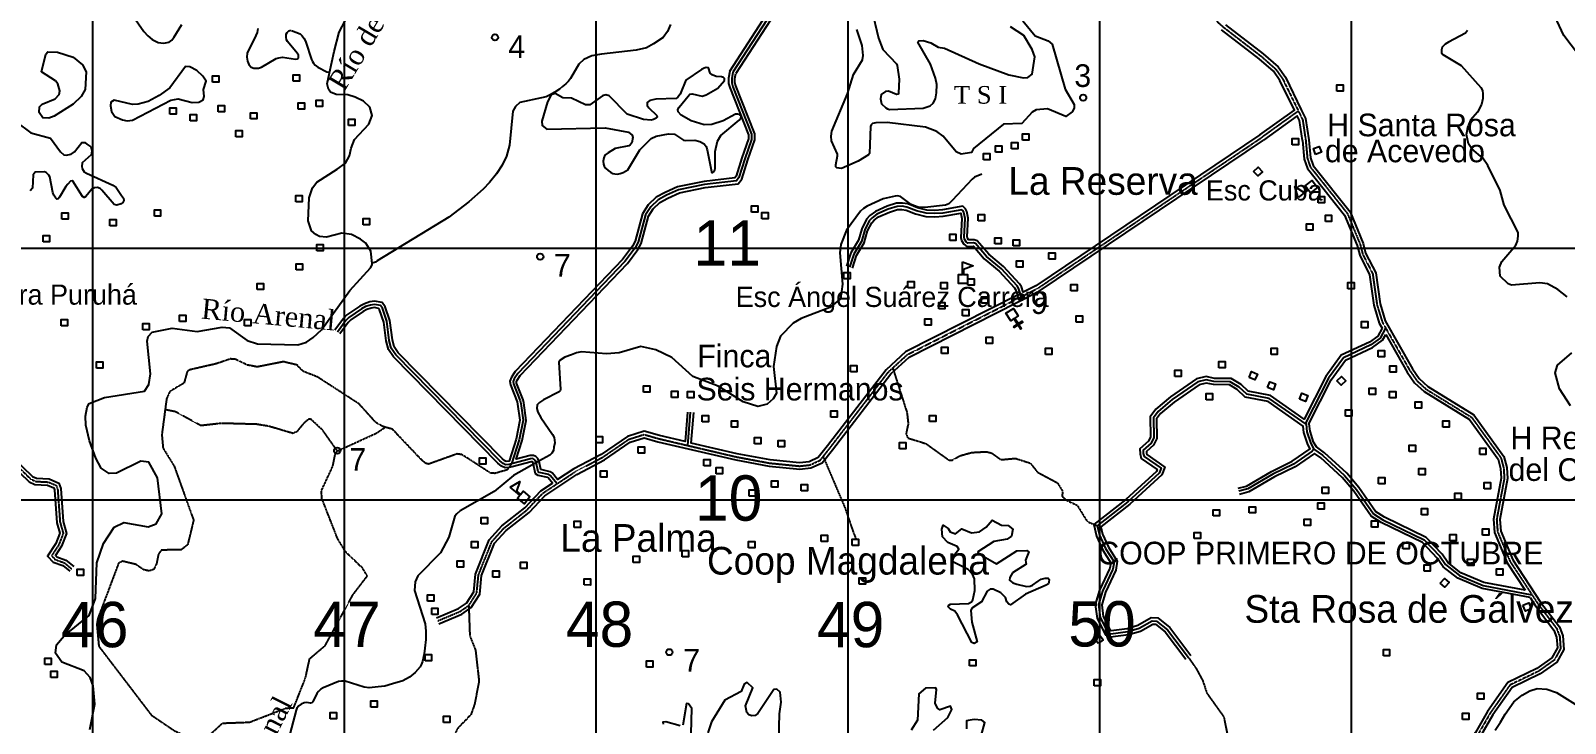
# Model space of a CAD drawing. Extents: x 638173 to 667318, y 9795622 to 9816401.
# Drawn here: x 645754 to 651849, y 9809113 to 9811864 of the extents above; entities that cross this region are included whole.
import ezdxf

# ---------------------------------------------------------------- set-up
doc = ezdxf.new("R2010")
doc.units = 0
doc.header["$MEASUREMENT"] = 0
doc.linetypes.add('HIDDEN', pattern=[0.375, 0.25, -0.125])
for name, color, linetype in [('CAMINO4', 7, 'CONTINUOUS'), ('CAMINO5', 7, 'CONTINUOUS'), ('CAMINO6Y7', 7, 'CONTINUOUS'), ('CUADRICULAUTM', 7, 'CONTINUOUS'), ('EDIFICACION', 7, 'CONTINUOUS'), ('NOMBREAREASSITIO', 7, 'CONTINUOUS'), ('NOMBRESPOBLADOS', 7, 'CONTINUOUS'), ('NOMBRESPROPIOS', 7, 'CONTINUOUS'), ('PANTANOINUNDACIO', 7, 'CONTINUOUS'), ('PARALELACAMINO', 7, 'CONTINUOUS'), ('PUNTOALTURA', 7, 'CONTINUOUS'), ('RIOINTERMITENTE', 7, 'CONTINUOUS'), ('RIOPERENNE', 7, 'CONTINUOUS'), ('TEXTOAZUL', 7, 'CONTINUOUS'), ('VALORCUADRICULAR', 7, 'CONTINUOUS')]:
    doc.layers.add(name, color=color, linetype=linetype)
doc.styles.add('cotas', font='SWITZN.TTF')
doc.styles.add('escuelas', font='SWZCONLN.TTF')
doc.styles.add('poblados', font='SWZCONDN.TTF')
doc.styles.add('rios', font='TIMESI_0.TTF')
doc.styles.add('sitios', font='SWZCONLN.TTF')

# ---------------------------------------------------------------- blocks, each defined once
blk = doc.blocks.new('COTA')
at = {"layer": 'PUNTOALTURA', "color": 1, "linetype": 'Continuous'}
blk.add_circle((0, 0), 12.5, dxfattribs=at)
blk = doc.blocks.new('CASA')
at = {"layer": 'EDIFICACION', "color": 4, "linetype": 'Continuous'}
blk.add_lwpolyline([(-12.57, -13.81), (-12.57, 11.18), (12.43, 11.18), (12.43, -13.82), (-12.57, -13.81)], close=True, dxfattribs=at)
blk = doc.blocks.new('ESCUEL')
at = {"layer": 'EDIFICACION', "color": 6, "linetype": 'Continuous'}
blk.add_lwpolyline([(-0.55, 67.48), (41.45, 51.74), (3.45, 37.48), (3.45, 17.27), (18.98, 17.27), (18.98, -17.74), (-16.02, -17.73), (-16.02, 17.27), (-0.55, 17.27), (-0.55, 67.48)], close=True, dxfattribs=at)
blk = doc.blocks.new('IGLESI')
at = {"layer": 'EDIFICACION', "color": 30, "linetype": 'Continuous'}
blk.add_lwpolyline([(-1.58, 67.11), (2.41, 67.11), (2.42, 47.26), (20.38, 47.26), (20.38, 43.26), (2.42, 43.26), (2.42, 17.1), (17.95, 17.11), (17.95, -17.9), (-17.05, -17.89), (-17.05, 17.11), (-1.58, 17.11), (-1.58, 43.26), (-19.62, 43.26), (-19.61, 47.25), (-1.58, 47.25), (-1.58, 67.11)], close=True, dxfattribs=at)

msp = doc.modelspace()

# ---------------------------------------------------------------- linework, layer by layer
at = {"layer": 'CAMINO4', "color": 2, "linetype": 'HIDDEN'}
msp.add_line((650788.54, 9811544.27), (650642.32, 9811439.18), dxfattribs=at)
for points in [[(650430.52, 9812174.78), (650444.73, 9811976.68), (650450.94, 9811938.2), (650466.32, 9811899.17), (650491.6, 9811877.18), (650641.33, 9811761.74), (650698.49, 9811711.09), (650726.24, 9811672), (650788.54, 9811544.27)], [(650788.54, 9811544.27), (650805.26, 9811510.65), (650817.54, 9811428.22)], [(647370.48, 9809519.69), (647459.41, 9809557.13), (647494.42, 9809581.41), (647525.23, 9809630.29), (647532.4, 9809702.27), (647585.66, 9809834.47), (647633.47, 9809888.06), (647724.37, 9809959.59), (647787.36, 9810026.47), (647916.86, 9810112.27), (648025.6, 9810169.67), (648129.51, 9810241.06), (648189.8, 9810259.95), (648247.43, 9810243.35), (648363.84, 9810216.05), (648556.64, 9810170.83), (648688.7, 9810146.29), (648807.87, 9810134.34), (648848.73, 9810138.97), (648889.74, 9810157.83), (648901.11, 9810172.21), (648928.42, 9810206.76), (649160.84, 9810508.7), (649177.47, 9810523.9), (649235.83, 9810577.25), (649688.3, 9810807.23), (649752.77, 9810840), (650642.32, 9811439.18)], [(650817.54, 9811428.22), (650824.21, 9811356.36), (650835.56, 9811322.78), (650983.16, 9811137.68), (651034.02, 9811014.48), (651043.95, 9810975.96), (651083.54, 9810897.88), (651100.53, 9810776.24), (651121.56, 9810706.38), (651134.98, 9810682.77), (651230.69, 9810514.47), (651259.32, 9810473.36), (651295.21, 9810440.18), (651476.22, 9810328.52), (651593, 9810166.9), (651603.97, 9810126.15), (651606.16, 9810085.33), (651575.93, 9809922.84), (651579.71, 9809873.19), (651629.26, 9809755.5), (651740.5, 9809586.4), (651814.19, 9809489.39), (651826.38, 9809457.4), (651829.73, 9809409.24), (651805.31, 9809364.19), (651742.48, 9809319.47), (651628.65, 9809264.51), (651550.13, 9809152.77), (651502, 9809068.71)], [(644559.61, 9811201.86), (644623.5, 9811005.52), (644644.99, 9810960.77), (644681.12, 9810911.62), (644748.34, 9810846.04), (644777.66, 9810798.83), (644898.56, 9810526.7), (645313.29, 9810506.8), (645754.26, 9810082.58), (645773.5, 9810073.51), (645823.75, 9810070.88), (645855.05, 9810057.69), (645860.69, 9810042.06), (645870.1, 9809911.8), (645882.78, 9809867.4), (645865.2, 9809821.52), (645836.8, 9809778.09), (645850.52, 9809763.5), (645887.51, 9809750.17), (645916.55, 9809726)]]:
    msp.add_lwpolyline(points, dxfattribs=at)
at = {"layer": 'CAMINO5', "color": 7, "linetype": 'Continuous'}
msp.add_line((648363.84, 9810216.05), (648374.63, 9810347.86), dxfattribs=at)
for points in [[(649796.36, 9812403.31), (649785.04, 9812399.15), (649551.96, 9812430.92), (649533.49, 9812430.25), (649393.25, 9812259.43), (649381.67, 9812250.73), (649358.37, 9812247.71), (649126.13, 9812231.28), (649113.67, 9812225.79), (649004.45, 9812140.61), (648901.89, 9812085.62), (648771.42, 9812030.24), (648759.59, 9812022.11), (648715.88, 9811965.29), (648542.27, 9811698.72)], [(648542.27, 9811698.72), (648537.87, 9811674.42), (648538.17, 9811656.06), (648542.03, 9811641.3), (648616.69, 9811452.18), (648616.96, 9811431.65), (648590.61, 9811354.43), (648566.41, 9811279.93), (648556.81, 9811266.74), (648430.39, 9811252.95), (648326.5, 9811231.03), (648279.34, 9811209.76), (648245.66, 9811192.19), (648216.21, 9811164.29), (648195.63, 9811131.7), (648166.66, 9811023.43), (648154.04, 9811000.72), (648113.96, 9810946.67), (647687.83, 9810502.38), (647673.96, 9810481.46), (647669.86, 9810470.59), (647671.02, 9810460.41), (647697.28, 9810393.18), (647699.73, 9810382.9), (647709.1, 9810316.38), (647693.44, 9810238.62), (647663.37, 9810143.54)], [(649688.3, 9810807.23), (649677.09, 9810841.12), (649671.4, 9810850.24), (649609.16, 9810918.17), (649549.79, 9810966.47), (649505.77, 9811018.07), (649498.76, 9811020.84), (649475.73, 9811019.71), (649468.72, 9811024.58), (649462.71, 9811035.09), (649460.84, 9811043.18), (649464.54, 9811117.98), (649460.4, 9811141.24), (649456.7, 9811148.76), (649451.81, 9811152.79), (649376.79, 9811139.32), (649344.54, 9811137.24), (649310.49, 9811138.74), (649271.94, 9811148.26), (649233.55, 9811163.35), (649214.85, 9811166.28), (649194.81, 9811165.55), (649159.95, 9811154.83), (649114.71, 9811135.24), (649095.18, 9811120.72), (649084.05, 9811108.22), (649066.03, 9811072.68), (649053.06, 9811026.32), (649022.52, 9810975.64), (649005.19, 9810924.53)], [(647663.37, 9810143.54), (647652.37, 9810140.88), (647640.12, 9810139.96), (647629.78, 9810144.78), (647617.51, 9810155.05), (647203.8, 9810576.66), (647186.04, 9810602.88), (647177.81, 9810633.72), (647168.32, 9810709.31), (647150.81, 9810761.46), (647142.64, 9810772.14), (647119.34, 9810776.56), (647103.48, 9810773.94), (647084.1, 9810767.75), (647067.4, 9810759), (647016.77, 9810724.96), (647005.09, 9810712.88), (646971.59, 9810666.65)], [(651134.98, 9810682.77), (651113.36, 9810642.37), (651076.76, 9810616.06), (650967.09, 9810564.63), (650907.89, 9810483.79), (650818.39, 9810306.95), (650819.14, 9810300.54)], [(650819.14, 9810300.54), (650673.03, 9810402.43), (650583.44, 9810420.27), (650553.47, 9810448.21), (650518.05, 9810469.16), (650453.34, 9810470.29), (650422.51, 9810477.17), (650389.1, 9810468.83), (650287.88, 9810398.82), (650231.06, 9810351.55), (650213.07, 9810325.88), (650213.96, 9810247.32), (650203.4, 9810225.51), (650171.99, 9810197.57), (650172.44, 9810184.18), (650175.52, 9810172.18), (650243.17, 9810125.48), (650235.69, 9810106.19), (650111.24, 9809992.2), (649990.04, 9809897.65), (649998.43, 9809860.03), (650022.86, 9809806.37), (650056.38, 9809753.41), (650052.09, 9809725.23), (650010.11, 9809637.59), (649994.7, 9809584.02), (650001.39, 9809533.15), (650031.69, 9809473.45), (650043.63, 9809468.59), (650110.85, 9809477.44), (650156.13, 9809490.5), (650207.19, 9809519.77), (650225.25, 9809518.96), (650268.36, 9809484.19), (650351.58, 9809374.61)], [(650819.14, 9810300.54), (650822.66, 9810270.46), (650837.72, 9810224.62), (650850.34, 9810201.89)], [(650850.34, 9810201.89), (650843.03, 9810193.09), (650769.71, 9810142.62), (650687.16, 9810102.47), (650587.22, 9810043.43), (650552.06, 9810034.08)], [(650850.34, 9810201.89), (650884.97, 9810177.5), (650971.48, 9810097.18), (651019.11, 9810041.86), (651086.6, 9809945.24), (651123.94, 9809921.09), (651288.45, 9809841.06), (651349.93, 9809777.07), (651373.1, 9809742.83), (651427.86, 9809699.39), (651521.9, 9809660.27), (651716.02, 9809623.61)], [(647844.07, 9810064.04), (647817.44, 9810096.91), (647812.06, 9810100.34), (647773.7, 9810108.96), (647769.44, 9810111.79), (647761.37, 9810149.25), (647757.86, 9810156.96), (647752.42, 9810162.16), (647748.23, 9810164.07), (647738.91, 9810163.55), (647663.37, 9810143.54)]]:
    msp.add_lwpolyline(points, dxfattribs=at)
at = {"layer": 'CAMINO6Y7', "color": 2, "linetype": 'HIDDEN'}
for points in [[(647162.25, 9810288.68), (647152.34, 9810291.47), (647124.99, 9810306.94), (647057.84, 9810381.32), (646892.27, 9810488.59), (646835.78, 9810510.41), (646811.9, 9810535.57), (646757.35, 9810548.82), (646653.35, 9810528.12), (646613.78, 9810535.86), (646565.22, 9810559.19), (646546.44, 9810559.76), (646491.59, 9810540.9), (646384.9, 9810516.56), (646375.49, 9810510.22), (646362.57, 9810463.93), (646306.24, 9810430.56), (646293.39, 9810401.91), (646287.66, 9810358.56)], [(649177.47, 9810523.9), (649233.79, 9810347.51), (649239.01, 9810302.55), (649230.24, 9810262.9), (649237.13, 9810246.08), (649309.23, 9810223.61), (649400.21, 9810158.43), (649413.66, 9810158.03), (649444.6, 9810175.5), (649490.69, 9810188.32), (649548.74, 9810191.58), (649570.61, 9810186.08), (649606.72, 9810159.88), (649665.27, 9810165.19), (649724.63, 9810145.56), (649752.04, 9810110.33), (649831.54, 9810067.86), (649852.56, 9810033.8), (649849.74, 9810014.23), (649869.43, 9809997.63), (649910.24, 9809978.71), (649944.35, 9809922.44), (649955.62, 9809911.61), (649990.04, 9809897.65)], [(646287.66, 9810358.56), (646274.51, 9810258.97), (646279.41, 9810205.45), (646323.31, 9810134.87), (646400.65, 9809919.62), (646377.28, 9809822.56), (646352.5, 9809802.25), (646273.14, 9809800.56), (646260.92, 9809784.72), (646253.81, 9809747.21), (646241.96, 9809723.28), (646224.22, 9809717.96), (646202.43, 9809722.42), (646171.36, 9809743.8), (646119.36, 9809756.3), (646103.4, 9809750.06), (646020.78, 9809530.63), (646016.41, 9809505.56), (646024.32, 9809418.5)], [(646971.69, 9810194.38), (646913.03, 9810277.22), (646867.37, 9810319.9), (646858.66, 9810320.51), (646840.85, 9810307.25), (646809.69, 9810269.87), (646794.41, 9810264.32), (646698.64, 9810292.69), (646650.41, 9810300.31), (646511.91, 9810304.12), (646429.57, 9810294.89), (646328.64, 9810350.13), (646287.66, 9810358.56)], [(646971.69, 9810194.38), (647125.83, 9810264.86), (647162.25, 9810288.68)], [(647662.89, 9810143.42), (647646.9, 9810119.43), (647598.01, 9810105.39), (647580.03, 9810106.4), (647485.47, 9810167.75), (647465.26, 9810180.01), (647446.9, 9810182.53), (647334.46, 9810142.27), (647322.96, 9810144.87), (647308.21, 9810157.02), (647283.57, 9810182.61), (647190.57, 9810280.7), (647162.25, 9810288.68)], [(646024.32, 9809418.5), (646232.87, 9809145.44), (646325.42, 9809082.65), (646413.05, 9809043.66), (646429.98, 9809041.11), (646444.48, 9809047.93), (646515.76, 9809113.37), (646623.3, 9809117.29), (646767.01, 9809173.09), (646798.44, 9809174.38), (646845.34, 9809293.66), (646861.78, 9809369.34), (646923.53, 9809421.72), (647033.97, 9809623.91), (647090.47, 9809697.63), (647072.08, 9809728.62), (647004.82, 9809793.28), (646972.64, 9809846.17), (646910.67, 9810004.5), (646907.97, 9810035.39), (646953.73, 9810134.02), (646963.16, 9810181.72), (646971.69, 9810194.38)], [(648901.11, 9810172.21), (648989.01, 9809965.53), (649019.01, 9809875.97), (649032.27, 9809843.57)], [(647493.44, 9809579.86), (647497.74, 9809459.79), (647520.37, 9809402.81), (647534.19, 9809280.48), (647516.72, 9809188.73), (647502.34, 9809147.57), (647447.57, 9809090.41), (647424.02, 9809031.27), (647359.21, 9808967.23), (647294.29, 9808834.36), (647122.78, 9808630.67), (647091.09, 9808580.62), (647050.97, 9808537.98), (647010.05, 9808469.1), (646918.09, 9808368.59), (646714.07, 9808332.12), (646602.96, 9808294.29), (646543.71, 9808259.33), (646407.22, 9808097.3), (646276.9, 9807914.73), (646243.36, 9807878.07)], [(650351.58, 9809374.61), (650381.97, 9809331.4), (650408.88, 9809281.6), (650424.8, 9809232.78), (650492.5, 9809138.08), (650506.72, 9809066.36)]]:
    msp.add_lwpolyline(points, dxfattribs=at)
at = {"layer": 'CUADRICULAUTM', "color": 2, "linetype": 'Continuous'}
for points in [[(646000, 9796937.82), (646000, 9797000), (646000, 9798000), (646000, 9799000), (646000, 9800000), (646000, 9801000), (646000, 9802000), (646000, 9803000), (646000, 9804000), (646000, 9805000), (646000, 9806000), (646000, 9807000), (646000, 9808000), (646000, 9809000), (646000, 9810000), (646000, 9811000), (646000, 9812000), (646000, 9813000), (646000, 9814000), (646000, 9815364.93)], [(647000, 9796937.05), (647000, 9797000), (647000, 9798000), (647000, 9799000), (647000, 9800000), (647000, 9801000), (647000, 9802000), (647000, 9803000), (647000, 9804000), (647000, 9805000), (647000, 9806000), (647000, 9807000), (647000, 9808000), (647000, 9809000), (647000, 9810000), (647000, 9811000), (647000, 9812000), (647000, 9813000), (647000, 9814000), (647000, 9815364.22)], [(648000, 9796936.27), (648000, 9797000), (648000, 9798000), (648000, 9799000), (648000, 9800000), (648000, 9801000), (648000, 9802000), (648000, 9803000), (648000, 9804000), (648000, 9805000), (648000, 9806000), (648000, 9807000), (648000, 9808000), (648000, 9809000), (648000, 9810000), (648000, 9811000), (648000, 9812000), (648000, 9813000), (648000, 9814000), (648000, 9815363.51)], [(649000, 9796935.5), (649000, 9797000), (649000, 9798000), (649000, 9799000), (649000, 9800000), (649000, 9801000), (649000, 9802000), (649000, 9803000), (649000, 9804000), (649000, 9805000), (649000, 9806000), (649000, 9807000), (649000, 9808000), (649000, 9809000), (649000, 9810000), (649000, 9811000), (649000, 9812000), (649000, 9813000), (649000, 9814000), (649000, 9815362.8)], [(650000, 9796934.72), (650000, 9797000), (650000, 9798000), (650000, 9799000), (650000, 9800000), (650000, 9801000), (650000, 9802000), (650000, 9803000), (650000, 9804000), (650000, 9805000), (650000, 9806000), (650000, 9807000), (650000, 9808000), (650000, 9809000), (650000, 9810000), (650000, 9811000), (650000, 9812000), (650000, 9813000), (650000, 9814000), (650000, 9815362.09)], [(651000, 9796933.95), (651000, 9797000), (651000, 9798000), (651000, 9799000), (651000, 9800000), (651000, 9801000), (651000, 9802000), (651000, 9803000), (651000, 9804000), (651000, 9805000), (651000, 9806000), (651000, 9807000), (651000, 9808000), (651000, 9809000), (651000, 9810000), (651000, 9811000), (651000, 9812000), (651000, 9813000), (651000, 9814000), (651000, 9815361.39)], [(638800.4, 9811000), (639000, 9811000), (640000, 9811000), (641000, 9811000), (642000, 9811000), (643000, 9811000), (644000, 9811000), (645000, 9811000), (646000, 9811000), (647000, 9811000), (648000, 9811000), (649000, 9811000), (650000, 9811000), (651000, 9811000), (652000, 9811000), (653000, 9811000), (654000, 9811000), (655000, 9811000), (656000, 9811000)], [(638799.73, 9810000), (639000, 9810000), (640000, 9810000), (641000, 9810000), (642000, 9810000), (643000, 9810000), (644000, 9810000), (645000, 9810000), (646000, 9810000), (647000, 9810000), (648000, 9810000), (649000, 9810000), (650000, 9810000), (651000, 9810000), (652000, 9810000), (653000, 9810000), (654000, 9810000), (655000, 9810000), (656000, 9810000)]]:
    msp.add_lwpolyline(points, dxfattribs=at)
at = {"layer": 'PANTANOINUNDACIO', "color": 2, "linetype": 'Continuous'}
for points in [[(649092.87, 9811950.13), (649120.25, 9811833.68), (649138.63, 9811788.93), (649192.92, 9811732.05), (649195.64, 9811725.06), (649202.81, 9811671.55), (649200.43, 9811615.52), (649198.37, 9811611.56), (649192.96, 9811610.31), (649160.69, 9811623.96), (649149.27, 9811622.21), (649131.99, 9811610.65), (649128.41, 9811593.47), (649132.44, 9811572.91), (649149.72, 9811557.91), (649157, 9811553.81), (649164.57, 9811551.12), (649297.78, 9811556.07), (649325.46, 9811565.09), (649337.51, 9811575.18), (649346.72, 9811593), (649350.7, 9811617.02), (649352.06, 9811649.75), (649347.85, 9811675.49), (649327.52, 9811730.74), (649276.57, 9811818.34), (649281.13, 9811823.37), (649298.41, 9811824.74), (649329.21, 9811814.84), (649357.8, 9811797.72), (649382.86, 9811794.31), (649520.81, 9811731.9), (649637.96, 9811688.77), (649696.46, 9811676.77), (649713.98, 9811678.33), (649731.18, 9811690.94), (649741.8, 9811759.23), (649731.56, 9811789.5), (649698.22, 9811844.04), (649645.32, 9811878.94)], [(649694.53, 9811902.85), (649742.53, 9811842.92), (649795.06, 9811823.5), (649810.24, 9811809.6)], [(651934.02, 9811724.59), (651843.43, 9811844.42), (651807.43, 9811921.05)], [(649897.75, 9811555.58), (649890.09, 9811541.2), (649864.64, 9811522.66), (649791.52, 9811552.88), (649747.69, 9811549.6), (649730.58, 9811539.51), (649690.66, 9811495.26), (649616.73, 9811492.44), (649498.16, 9811395.82), (649489.84, 9811379.5), (649449.62, 9811373.6), (649429.65, 9811382.76), (649377.27, 9811444.67), (649352.56, 9811463.17), (649307.04, 9811480.84), (649155.43, 9811498.47), (649109.91, 9811497.76), (649096.98, 9811494.7), (649091.98, 9811489.7), (649089.14, 9811483.6), (649084.56, 9811376.27), (649080.55, 9811370.28), (649040.79, 9811345.57), (648974.5, 9811316.75), (648964.81, 9811317.34), (648955.99, 9811319.16), (648950.83, 9811323.18), (648951.06, 9811330.84), (648958.3, 9811367), (648957.8, 9811373.65), (648934.08, 9811425.78), (648932.37, 9811444.24), (648935.5, 9811464.2), (648998.12, 9811612.81), (649021.19, 9811689.52), (649057.5, 9811748.51), (649060.6, 9811764.79), (649055.77, 9811804.44), (649035.12, 9811869.02)], [(645796, 9811699.65), (645814.26, 9811770.27), (645822.43, 9811779.63), (645860.72, 9811778.33), (645922.26, 9811758.16), (645959.53, 9811728.41), (645974.42, 9811700.23), (645969.47, 9811630.02), (645954.17, 9811601.99), (645922.31, 9811571.71), (645846.3, 9811524.67), (645826.24, 9811515.88), (645801.31, 9811518.14), (645786.98, 9811538.42), (645788.84, 9811561.18), (645798.87, 9811571.78), (645851.15, 9811592.54), (645867.42, 9811610.03), (645869.74, 9811624.51), (645862.15, 9811652.99), (645852.25, 9811663.9), (645796, 9811699.65)], [(649810.24, 9811809.6), (649862.07, 9811631.86), (649898.41, 9811569.87), (649897.75, 9811555.58)], [(646070.6, 9811564.95), (646075.03, 9811543.04), (646087.27, 9811523.08), (646118.92, 9811509.34), (646137.35, 9811505.05), (646158.28, 9811508.88), (646310.75, 9811587.3), (646339.9, 9811592.72), (646394.89, 9811578.3), (646420.91, 9811579.57), (646438.21, 9811589.68), (646443.04, 9811602.53), (646440.19, 9811629.47), (646450.71, 9811663.08), (646438.05, 9811683.31), (646413.12, 9811705.23), (646385.7, 9811719.69), (646369.07, 9811721.85), (646306.21, 9811636.36), (646264.2, 9811606.23), (646219.93, 9811582.49), (646180.98, 9811572.26), (646157.8, 9811570.27), (646084.74, 9811588.02), (646071.92, 9811579.57), (646070.6, 9811564.95)], [(648509.18, 9811665.25), (648509.23, 9811673.25), (648505.63, 9811678.34), (648497.44, 9811680.52), (648475.83, 9811681.32), (648460.86, 9811688.15), (648451.95, 9811694.45), (648446.32, 9811715.49), (648436.94, 9811717.59), (648428.35, 9811714.52), (648417.65, 9811709.8), (648356.11, 9811666.96), (648333.62, 9811611.05), (648324.09, 9811599.22), (648316.94, 9811594.65), (648236.8, 9811591.03), (648212.48, 9811586.35), (648202.57, 9811578.6), (648202.66, 9811566.72), (648208.1, 9811557), (648240.05, 9811526.37), (648241.91, 9811520.72), (648237.33, 9811516.12), (648227.81, 9811510.3), (648217.77, 9811508.76), (648188.01, 9811510.4), (648123.02, 9811532.28), (648051.05, 9811604.47), (648038.49, 9811608.27), (648025.16, 9811604.91), (647974.35, 9811568.65), (647957.73, 9811569.28), (647901.85, 9811595.45), (647866.71, 9811596.63), (647836.82, 9811614.01), (647820.26, 9811609.28), (647806.39, 9811581.57), (647783.75, 9811504.75), (647784.83, 9811486.9), (647803.05, 9811472.51), (648034.84, 9811477.68), (648127.43, 9811460.23), (648143, 9811448.86), (648145.63, 9811439.16), (648141.42, 9811417.75), (648134.59, 9811410.33), (648128.75, 9811406.92), (648075.31, 9811395.26), (648046.89, 9811379.06), (648034.01, 9811369.86), (648029.66, 9811359.27), (648027.17, 9811345.25), (648028.7, 9811333.84), (648031.47, 9811325.31), (648037.25, 9811318.2), (648047.11, 9811308.63), (648057.01, 9811301.72), (648065.9, 9811296.6), (648073.56, 9811294.56), (648084.03, 9811293.69), (648094.81, 9811296.25), (648106.4, 9811300.42), (648124.95, 9811311.18), (648172.52, 9811389.98), (648218.11, 9811435.19), (648237.62, 9811444.68), (648287.24, 9811454.48), (648310.31, 9811452.39), (648346.36, 9811428.68), (648354.15, 9811426.89), (648391.45, 9811429.43), (648411.79, 9811423.83), (648428.02, 9811414.11), (648436.32, 9811404.2), (648440.87, 9811390.95), (648457.09, 9811304.64), (648457.98, 9811302.38), (648460.17, 9811300.75), (648463.52, 9811300.63), (648465.78, 9811302.92), (648468.68, 9811306.72), (648470.85, 9811310.8), (648472.34, 9811316.78), (648471.58, 9811383.82), (648480.83, 9811424.76), (648495, 9811447.14), (648567.06, 9811508.47), (648574.31, 9811516.43), (648576.31, 9811524.64), (648569.41, 9811530.54), (648562.05, 9811531.76), (648553.34, 9811531.84), (648504.12, 9811505.04), (648458.93, 9811491.38), (648428.59, 9811489.25), (648377.27, 9811505.89), (648336.97, 9811528.7), (648325.43, 9811542), (648323.48, 9811550.78), (648328.98, 9811559.35), (648365.26, 9811603.83)], [(648365.26, 9811603.83), (648371.93, 9811610.88), (648381.12, 9811613.01), (648420.86, 9811603.15), (648436.18, 9811608.81), (648482.39, 9811635.54), (648509.18, 9811665.25)], [(645697.13, 9811500.91), (645754.6, 9811457.88), (645831.87, 9811436.37), (645872.49, 9811382.67), (645884.75, 9811371.17), (645895.24, 9811368.64), (645914.86, 9811372.92), (645927.43, 9811383.07), (645957.33, 9811419.49), (645968.6, 9811418.95), (645977.24, 9811413.34), (645992.98, 9811402.86), (645997.07, 9811386.34), (645994.11, 9811370.98), (645958.37, 9811339), (645956.42, 9811324.86), (645957.59, 9811315.74), (645965.68, 9811303.41), (645975.78, 9811297.16), (646080.53, 9811250.22)], [(646080.53, 9811250.22), (646092.92, 9811241.49), (646114.21, 9811209.42), (646122.17, 9811198.1), (646123.15, 9811188.63), (646119.74, 9811181.53), (646113.09, 9811175.75), (646095.28, 9811170.62), (646084.59, 9811173.69), (646035.9, 9811230.77), (646029.06, 9811237.11), (646019.15, 9811240.73), (646006.63, 9811239.06), (645995.93, 9811234.28), (645972.99, 9811204.93), (645966.25, 9811201.62), (645959.34, 9811204.44), (645921.31, 9811266.46), (645917.9, 9811267.82), (645912.05, 9811265.38), (645901.81, 9811254.17), (645893.67, 9811244.34), (645868.66, 9811202.49), (645862.81, 9811195.67), (645857.71, 9811194.9), (645853.06, 9811198.1), (645845.75, 9811210.29), (645841.35, 9811221.3), (645829.2, 9811282.71), (645825.27, 9811289.27), (645815.52, 9811300), (645808.4, 9811303.15), (645771.29, 9811301.31), (645763.82, 9811291.24), (645761.35, 9811237.53), (645752.19, 9811228.13)], [(649476.58, 9809723.96), (649413.96, 9809755.58), (649411.76, 9809769.55), (649440.32, 9809804.51), (649432.85, 9809814.32), (649396.12, 9809831.14), (649375.08, 9809853.06), (649371.88, 9809884.03), (649377.32, 9809899.98), (649397.91, 9809886.44), (649405.05, 9809873.31), (649426.93, 9809864.77), (649452.08, 9809885.11), (649490.69, 9809869.06), (649522.06, 9809872.59), (649549.01, 9809891.8), (649572.73, 9809918.92), (649608.88, 9809899.61), (649636.04, 9809898.77), (649654.36, 9809883.21), (649649.21, 9809856.43), (649632.54, 9809843.45), (649578.58, 9809835.09), (649515.75, 9809793.97), (649518.05, 9809786.97), (649589.94, 9809745.75), (649670.11, 9809797.59), (649709.83, 9809798.96), (649718.1, 9809793.49), (649704.78, 9809760.16), (649707.76, 9809744.91), (649653.25, 9809710.22), (649642.96, 9809691.61), (649640.84, 9809681.17), (649654.11, 9809670.11), (649669.75, 9809665.3), (649708.71, 9809656.04), (649722.64, 9809657.58), (649732.8, 9809662.02), (649754.51, 9809677.44), (649766.85, 9809684.85), (649782.32, 9809688.54), (649794.11, 9809689.27), (649798.49, 9809684.1), (649797.06, 9809673.79), (649795.59, 9809667.16), (649786.56, 9809661.93), (649704.37, 9809626.27), (649645.76, 9809583.62), (649638.63, 9809585.34), (649630.66, 9809594.98), (649625.73, 9809612.32), (649607.37, 9809631.35), (649576.65, 9809644.83), (649564.21, 9809645.05), (649552.76, 9809637.22), (649529.94, 9809594.87), (649491.54, 9809569.64), (649487.44, 9809560.33), (649491.3, 9809514.1), (649512.46, 9809436.01), (649500.84, 9809429.8), (649490.94, 9809433.66), (649434.63, 9809543.9), (649423.79, 9809558.3), (649406.52, 9809565.44), (649397.18, 9809575.24), (649400.62, 9809582.39), (649407.25, 9809585.34), (649477.94, 9809587.9), (649489.78, 9809594.92), (649496.01, 9809603.75), (649502.88, 9809640.56), (649501.89, 9809686.05), (649494.84, 9809704.68), (649476.58, 9809723.96)], [(648725.22, 9809047.22), (648727.19, 9809150), (648734.42, 9809197.09), (648730.75, 9809236.74), (648717.11, 9809248.73), (648705.27, 9809246.87), (648641.17, 9809151.08), (648631.2, 9809143.13), (648618.33, 9809142.97), (648605.9, 9809146.96), (648598.44, 9809156.24), (648593.12, 9809182.08), (648622.38, 9809253.83), (648598.93, 9809274.73), (648587.08, 9809268.7), (648575.48, 9809239.67), (648509.95, 9809203.97), (648457.14, 9809118.23), (648443.44, 9809074.81)], [(649339.63, 9809086.02), (649396.29, 9809135.96), (649412.53, 9809167.07), (649406.64, 9809180.99), (649364.59, 9809165.59), (649355.6, 9809172.4), (649345.59, 9809192.77), (649351.48, 9809246.86), (649347.04, 9809253.75), (649307.58, 9809251.68), (649281.34, 9809229.19), (649275.42, 9809125.08), (649250.63, 9809085.85)], [(648376.43, 9809072.87), (648379.22, 9809171.7), (648365.94, 9809190.36), (648357.96, 9809191.03), (648344.44, 9809105.94)], [(648332.71, 9809102.53), (648276.64, 9809119.14), (648263.78, 9809117.8), (648265.95, 9809109.78)], [(649528.19, 9809062.65), (649542.65, 9809115.67), (649531.8, 9809125.62), (649500.33, 9809127.49), (649477.13, 9809124.23), (649470.9, 9809122.63), (649469.92, 9809090.68)]]:
    msp.add_lwpolyline(points, dxfattribs=at)
at = {"layer": 'PARALELACAMINO', "color": 7, "linetype": 'Continuous'}
for p, q in [((650635.34, 9811449.56), (650635.12, 9811449.4)), ((650635.12, 9811449.4), (650635.34, 9811449.56))]:
    msp.add_line(p, q, dxfattribs=at)
for points in [[(648530.42, 9811703.42), (648705.67, 9811972.52)], [(648726.09, 9811958.06), (648554.12, 9811694.02)], [(650499.52, 9811886.85), (650649.3, 9811771.38), (650707.85, 9811719.49), (650737.03, 9811678.4), (650799.78, 9811549.74), (650817.33, 9811514.47), (650829.97, 9811429.58)], [(650635.08, 9811449.37), (650772.68, 9811548.27), (650715.45, 9811665.6), (650689.13, 9811702.69), (650633.36, 9811752.1), (650483.68, 9811867.51)], [(648530.42, 9811703.42), (648525.35, 9811675.44), (648525.7, 9811654.35), (648530.13, 9811637.41), (648604.22, 9811449.72), (648604.43, 9811433.64), (648578.75, 9811358.38), (648555.13, 9811285.68), (648549.96, 9811278.57), (648428.42, 9811265.31), (648322.59, 9811242.98), (648273.88, 9811221.01), (648238.33, 9811202.47), (648206.48, 9811172.29), (648184.05, 9811136.77), (648154.98, 9811028.15), (648143.51, 9811007.51), (648104.39, 9810954.75), (647678.03, 9810510.22), (647662.76, 9810487.19), (647657.1, 9810472.18), (647658.78, 9810457.38), (647685.32, 9810389.44), (647687.43, 9810380.57), (647696.42, 9810316.75), (647681.32, 9810241.75), (647653.41, 9810153.49), (647642.44, 9810152.67), (647636.55, 9810155.42), (647626, 9810164.24), (647213.51, 9810584.61), (647197.57, 9810608.14), (647190.11, 9810636.12), (647180.57, 9810712.11), (647162, 9810767.41), (647149.66, 9810783.53), (647119.49, 9810789.25), (647100.54, 9810786.12), (647079.26, 9810779.33), (647060.99, 9810769.75), (647008.7, 9810734.6), (646995.49, 9810720.93), (646961.47, 9810673.98)], [(648362.17, 9810348.88), (648352.56, 9810231.54), (648250.59, 9810255.45), (648189.65, 9810273), (648123.98, 9810252.43), (648019.12, 9810180.38), (647910.47, 9810123.03), (647846.63, 9810080.73), (647825.87, 9810106.36), (647816.94, 9810112.06), (647780.4, 9810120.27), (647773.31, 9810153.2), (647768.24, 9810164.33), (647759.53, 9810172.66), (647750.61, 9810176.72), (647736.94, 9810175.96), (647682.14, 9810161.44), (647705.56, 9810235.49), (647721.78, 9810316.01), (647712.03, 9810385.23), (647709.24, 9810396.92), (647683.26, 9810463.44), (647682.62, 9810469), (647685.16, 9810475.73), (647697.63, 9810494.54), (648123.53, 9810938.59), (648164.57, 9810993.93), (648178.34, 9811018.71), (648207.21, 9811126.63), (648225.94, 9811156.29), (648252.99, 9811181.91), (648284.8, 9811198.51), (648330.41, 9811219.08), (648432.36, 9811240.59), (648563.66, 9811254.91), (648577.69, 9811274.18), (648602.47, 9811350.48), (648629.49, 9811429.66), (648629.16, 9811454.64), (648553.93, 9811645.19), (648550.64, 9811657.77), (648550.39, 9811673.4), (648554.12, 9811694.02)], [(650805.1, 9811426.94), (650793.19, 9811506.83), (650783.84, 9811525.49), (650649.52, 9811428.96)], [(650635.08, 9811449.37), (649746.42, 9810850.8), (649695.6, 9810824.97), (649688.49, 9810846.47), (649681.4, 9810857.83), (649617.76, 9810927.29), (649558.56, 9810975.45), (649513.26, 9811028.55), (649500.84, 9811033.46), (649479.37, 9811032.4), (649478.17, 9811033.24), (649474.47, 9811039.7), (649473.41, 9811044.3), (649477.09, 9811118.78), (649472.4, 9811145.17), (649466.73, 9811156.69), (649455.3, 9811166.12), (649375.28, 9811151.75), (649344.41, 9811149.76), (649312.28, 9811151.17), (649275.74, 9811160.2), (649236.84, 9811175.49), (649215.6, 9811178.82), (649192.71, 9811177.98), (649155.62, 9811166.57), (649108.41, 9811146.14), (649086.7, 9811129.99), (649073.64, 9811115.32), (649054.32, 9811077.23), (649041.48, 9811031.32), (649011.12, 9810980.93), (648993.35, 9810928.54)], [(647375.33, 9809508.17), (647465.46, 9809546.12), (647503.64, 9809572.59), (647537.38, 9809626.12), (647544.66, 9809699.25), (647596.44, 9809827.78), (647642.06, 9809878.92), (647732.83, 9809950.34), (647795.47, 9810016.85), (647923.25, 9810101.51), (648032.08, 9810158.96), (648135.04, 9810229.69), (648189.95, 9810246.9), (648244.27, 9810231.25), (648554.07, 9810158.59), (648686.93, 9810133.9), (648807.95, 9810121.77), (648852.13, 9810126.78), (648897.69, 9810147.73), (648938.28, 9810199.07), (649170.08, 9810500.21), (649243.01, 9810566.88), (649759.12, 9810829.2), (650649.52, 9811428.96)], [(650805.08, 9811427.06), (650805.11, 9811426.86), (650805.15, 9811426.38)], [(650805.08, 9811427.06), (650805.11, 9811426.86), (650805.15, 9811426.38)], [(650805.1, 9811426.94), (650811.9, 9811353.75), (650824.42, 9811316.7), (650972.28, 9811131.27), (651022.13, 9811010.52), (651032.19, 9810971.52), (651071.45, 9810894.09), (651088.28, 9810773.56), (651110, 9810701.43), (651120.71, 9810682.59)], [(650829.97, 9811429.58), (650836.52, 9811358.97), (650846.7, 9811328.86), (650994.04, 9811144.09), (651045.91, 9811018.44), (651055.71, 9810980.4), (651095.63, 9810901.67), (651112.78, 9810778.92), (651133.12, 9810711.33), (651241.27, 9810521.15), (651268.8, 9810481.62), (651302.8, 9810450.18), (651484.9, 9810337.85), (651604.47, 9810172.36), (651616.38, 9810128.13), (651618.72, 9810084.51), (651588.52, 9809922.16), (651592.02, 9809876.17), (651640.33, 9809761.41), (651750.71, 9809593.62), (651825.23, 9809495.52), (651838.72, 9809460.12), (651842.45, 9809406.48), (651814.92, 9809355.69), (651748.87, 9809308.67), (651637.01, 9809254.67), (651560.69, 9809146.06), (651512.4, 9809061.72)], [(644571.43, 9811205.95), (644635.13, 9811010.18), (644655.75, 9810967.23), (644690.58, 9810919.85), (644758.16, 9810853.93), (644788.73, 9810804.69), (644906.86, 9810538.82), (645318.58, 9810519.06), (645761.45, 9810093.01), (645776.61, 9810085.86), (645826.59, 9810083.25), (645864.95, 9810067.08), (645873.03, 9810044.68), (645882.47, 9809913.99), (645895.94, 9809866.82), (645876.39, 9809815.8), (645852.65, 9809779.48), (645857.57, 9809774.24), (645893.82, 9809761.18), (645924.55, 9809735.61)], [(644547.8, 9811197.75), (644611.87, 9811000.86), (644634.23, 9810954.31), (644671.66, 9810903.39), (644738.52, 9810838.15), (644766.59, 9810792.97), (644890.26, 9810514.58), (645308, 9810494.54), (645747.07, 9810072.15), (645770.39, 9810061.16), (645820.91, 9810058.51), (645845.15, 9810048.3), (645848.35, 9810039.44), (645857.73, 9809909.61), (645869.62, 9809867.98), (645854.01, 9809827.24), (645820.95, 9809776.7), (645843.47, 9809752.76), (645881.2, 9809739.16), (645908.55, 9809716.39)], [(649017.03, 9810920.52), (649033.92, 9810970.35), (649064.64, 9811021.32), (649077.74, 9811068.13), (649094.46, 9811101.12), (649103.66, 9811111.45), (649121.01, 9811124.34), (649164.28, 9811143.09), (649196.91, 9811153.12), (649214.1, 9811153.74), (649230.26, 9811151.21), (649268.14, 9811136.32), (649308.7, 9811126.31), (649344.67, 9811124.72), (649378.3, 9811126.89), (649447.42, 9811139.3), (649448.4, 9811137.31), (649451.99, 9811117.18), (649448.27, 9811042.06), (649450.95, 9811030.48), (649459.27, 9811015.92), (649472.09, 9811007.02), (649496.68, 9811008.22), (649498.28, 9811007.59), (649541.02, 9810957.49), (649600.56, 9810909.05), (649661.4, 9810842.65), (649665.69, 9810835.77), (649673.05, 9810813.51), (649228.65, 9810587.62), (649151.6, 9810517.19), (648918.56, 9810214.45), (648881.79, 9810167.93), (648845.33, 9810151.16), (648807.79, 9810146.91), (648690.47, 9810158.68), (648559.21, 9810183.07), (648377.18, 9810225.77), (648387.09, 9810346.84)], [(647666.26, 9810131.38), (647654.32, 9810128.49), (647637.8, 9810127.25), (647623.01, 9810134.14), (647609.02, 9810145.86), (647194.09, 9810568.71), (647174.51, 9810597.62), (647165.51, 9810631.32), (647156.07, 9810706.51), (647139.62, 9810755.51), (647135.62, 9810760.75), (647119.19, 9810763.87), (647106.42, 9810761.76), (647088.94, 9810756.17), (647073.81, 9810748.25), (647024.84, 9810715.32), (647014.69, 9810704.83), (646981.71, 9810659.32)], [(651120.71, 9810682.59), (651103.71, 9810650.83), (651070.4, 9810626.89), (650958.89, 9810574.59), (650897.2, 9810490.35), (650811.53, 9810321.08), (650678.04, 9810414.18), (650589.37, 9810431.84), (650561, 9810458.28), (650521.57, 9810481.6), (650454.83, 9810482.77), (650422.35, 9810490.01), (650383.86, 9810480.41), (650280.31, 9810408.78), (650221.78, 9810360.09), (650200.53, 9810329.76), (650201.43, 9810250.12), (650193.23, 9810233.2), (650159.3, 9810203.01), (650159.99, 9810182.4), (650164.57, 9810164.55), (650227.95, 9810120.8), (650225.09, 9810113.43), (650103.16, 9810001.75), (649976.12, 9809902.64), (649986.51, 9809856.04), (650011.84, 9809800.41), (650043.32, 9809750.67), (650040.01, 9809728.95), (649998.39, 9809642.05), (649981.97, 9809584.97), (649989.28, 9809529.4), (650022.66, 9809463.63), (650041.98, 9809455.77), (650113.41, 9809465.17), (650161.04, 9809478.91), (650210.26, 9809507.12), (650220.59, 9809506.66), (650259.33, 9809475.42), (650341.63, 9809367.05)], [(651689.39, 9809641.36), (651525.5, 9809672.31), (651434.27, 9809710.26), (651382.37, 9809751.43), (651359.68, 9809784.96), (651295.92, 9809851.33), (651130.09, 9809932), (651095.45, 9809954.41), (651029, 9810049.54), (650980.5, 9810105.87), (650892.86, 9810187.23), (650859.88, 9810210.46), (650849.22, 9810229.65), (650834.93, 9810273.16), (650831.56, 9810301.99), (650831.24, 9810304.66), (650918.58, 9810477.23), (650975.29, 9810554.67), (651083.12, 9810605.23), (651123.01, 9810633.91), (651135.32, 9810656.91)], [(651135.32, 9810656.91), (651220.11, 9810507.79), (651249.84, 9810465.1), (651287.62, 9810430.18), (651467.54, 9810319.19), (651581.53, 9810161.44), (651591.56, 9810124.17), (651593.6, 9810086.15), (651563.34, 9809923.52), (651567.4, 9809870.21), (651618.19, 9809749.59), (651689.39, 9809641.36)], [(650548.85, 9810046.16), (650582.34, 9810055.07), (650681.24, 9810113.49), (650763.4, 9810153.45), (650835.41, 9810203.02), (650826.22, 9810219.59), (650810.39, 9810267.76), (650807.37, 9810293.51), (650668.02, 9810390.68), (650577.51, 9810408.7), (650545.94, 9810438.14), (650514.53, 9810456.72), (650451.85, 9810457.81), (650422.67, 9810464.33), (650394.34, 9810457.25), (650295.45, 9810388.86), (650240.34, 9810343.01), (650225.61, 9810322), (650226.49, 9810244.52), (650213.57, 9810217.82), (650184.68, 9810192.13), (650184.89, 9810185.96), (650186.47, 9810179.81), (650258.39, 9810130.16), (650246.29, 9810098.95), (650119.32, 9809982.65), (650003.96, 9809892.66), (650010.35, 9809864.02), (650033.88, 9809812.33), (650069.44, 9809756.15), (650064.17, 9809721.51), (650021.83, 9809633.13), (650007.43, 9809583.07), (650013.5, 9809536.9), (650040.72, 9809483.27), (650045.28, 9809481.41), (650108.29, 9809489.71), (650151.22, 9809502.09), (650204.12, 9809532.42), (650229.91, 9809531.26), (650277.39, 9809492.96), (650361.53, 9809382.17)], [(651708.49, 9809612.31), (651518.3, 9809648.23), (651421.45, 9809688.52), (651363.83, 9809734.23), (651340.18, 9809769.18), (651280.98, 9809830.79), (651117.79, 9809910.18), (651077.75, 9809936.07), (651009.22, 9810034.18), (650962.46, 9810088.49), (650877.08, 9810167.77), (650852.97, 9810184.75), (650776.02, 9810131.79), (650693.08, 9810091.45), (650592.1, 9810031.79), (650555.27, 9810022)], [(647365.63, 9809531.21), (647453.36, 9809568.14), (647485.2, 9809590.23), (647513.08, 9809634.46), (647520.14, 9809705.29), (647574.88, 9809841.16), (647624.88, 9809897.2), (647715.91, 9809968.84), (647779.25, 9810036.09), (647825.69, 9810066.87), (647809.01, 9810087.46), (647807.18, 9810088.62), (647768.71, 9810097.27), (647758.29, 9810104.19), (647749.43, 9810145.3), (647747.48, 9810149.59), (647745.58, 9810151.4), (647740.88, 9810151.14), (647666.26, 9810131.38)], [(651708.49, 9809612.31), (651730.29, 9809579.18), (651803.15, 9809483.26), (651814.04, 9809454.68), (651817.01, 9809412), (651795.7, 9809372.69), (651736.09, 9809330.27), (651620.29, 9809274.35), (651539.57, 9809159.48), (651491.6, 9809075.7), (651450.86, 9809023.66), (651310.74, 9808903.08), (651182.9, 9808814.71), (651130.85, 9808759.53), (650985.77, 9808428.37), (650949.68, 9808382.45), (650830.61, 9808230.92), (650793.64, 9808199.28), (650697.97, 9808137.4)]]:
    msp.add_lwpolyline(points, dxfattribs=at)
at = {"layer": 'RIOINTERMITENTE', "color": 132, "linetype": 'Continuous'}
for points in [[(646138.98, 9811951.84), (646203.21, 9811860.96), (646219.16, 9811843.4), (646236.13, 9811828.98), (646259.67, 9811817.17), (646281.6, 9811814.38), (646303.39, 9811818.3), (646314.13, 9811826.48), (646322.51, 9811836.82), (646353.86, 9811887.8)], [(646656.33, 9811872.38), (646652.82, 9811855.87), (646647.94, 9811844.38), (646613.66, 9811774.41), (646611.66, 9811759.09), (646614.88, 9811742.37), (646620.25, 9811729.8), (646629.84, 9811718.56), (646640.19, 9811714.4), (646658.91, 9811714.25), (646670.49, 9811718.44), (646728.64, 9811753.19), (646739.55, 9811756.19), (646754, 9811758.27), (646805.44, 9811751.02), (646813.97, 9811751.96), (646817.03, 9811757.54), (646817.39, 9811766.6), (646812.57, 9811774.77), (646773.13, 9811820.41), (646769.94, 9811826.73), (646767.76, 9811837.96), (646768.85, 9811849.56), (646772.4, 9811855.85), (646778.99, 9811862.6), (646786.6, 9811865.13)], [(648295.2, 9811888.79), (648282.59, 9811860.6), (648265.37, 9811836.7), (648227.39, 9811811.89), (648199.25, 9811795.82), (648158.9, 9811785.92), (648021.17, 9811769.8), (647982.68, 9811763.68), (647950.11, 9811749.7), (647930.34, 9811730.72), (647897.48, 9811673.26), (647889.63, 9811663.2), (647878.63, 9811652), (647865.83, 9811641.48), (647853.4, 9811631.33), (647835.52, 9811620.01), (647814.27, 9811607.45), (647801.18, 9811601.49), (647782.09, 9811597.07), (647695.92, 9811578.7), (647678.61, 9811562.86), (647668.11, 9811543.85), (647655.77, 9811408.98), (647642.9, 9811364.76), (647625.89, 9811329.7), (647604.08, 9811294.64), (647576.04, 9811261.03), (647550.35, 9811234.87), (647493.46, 9811183.58), (647414.34, 9811123.29), (647129.62, 9810949.02), (647123.62, 9810944.39), (647109.35, 9810940.71)], [(646790.05, 9811864.91), (646824.28, 9811851), (646830.91, 9811845.21), (646839.85, 9811832.17), (646846.5, 9811818.11), (646868.6, 9811749.22), (646872.46, 9811740.88), (646876.34, 9811734.69), (646883.33, 9811726.39), (646894.36, 9811718.28), (646929.41, 9811700.68), (646936.14, 9811698.44), (646941.04, 9811696.78)], [(651459.6, 9811864.6), (651451.65, 9811854.2), (651384.22, 9811818.69), (651370.88, 9811810.53), (651360.02, 9811798.06), (651356.3, 9811788.13), (651357.34, 9811776.14), (651362.11, 9811768.76), (651435.02, 9811725.43), (651513.14, 9811637.75), (651519.3, 9811625.57), (651520.87, 9811612.55), (651521.39, 9811594.31), (651515.94, 9811570.49), (651499.54, 9811539.41), (651472.06, 9811508.69), (651463.39, 9811485.53)], [(651590.58, 9810888.37), (651586.91, 9810924.36), (651596.51, 9810947.43), (651652.19, 9811011.99), (651658.35, 9811028.17), (651660.96, 9811047.93), (651660.96, 9811062.04), (651605.66, 9811170.27), (651589.92, 9811228.68), (651540.44, 9811328.02), (651520.65, 9811356.87), (651477.4, 9811394.07), (651463.59, 9811413.97), (651456.27, 9811451.24), (651463.39, 9811485.53)], [(649531.51, 9811294.21), (649501.97, 9811282.29), (649492.5, 9811274.54), (649414.03, 9811188.74), (649400.07, 9811175.79), (649387.04, 9811170.74), (649305.3, 9811160.74), (649278.31, 9811163.27), (649263.29, 9811168.01), (649251.28, 9811173.67), (649208.67, 9811205.27), (649196.9, 9811207.48), (649187.3, 9811206.14), (649139.44, 9811195.88), (649076.08, 9811167.04), (649061.2, 9811157.75), (649049.31, 9811146.5), (648994.22, 9811071.99), (648970.89, 9811014.58), (648967.01, 9810981.43), (648977.98, 9810856.61), (648969.33, 9810798.72), (648927.21, 9810764.76), (648814.23, 9810720.8), (648782.03, 9810702.37), (648731.76, 9810649.79), (648715.71, 9810608.85), (648704.16, 9810530.28), (648715.28, 9810424.14), (648702.15, 9810401.63), (648678.62, 9810380.21), (648641.97, 9810370.5), (648583.01, 9810389.79), (648483.98, 9810451.38), (648383.95, 9810489.81), (648299.71, 9810565.57), (648236.16, 9810596.47), (648176.39, 9810608.96), (648091.58, 9810584.81), (648040.87, 9810580.14), (647941.9, 9810588.15), (647922.04, 9810584.24), (647901.15, 9810575.66), (647874.55, 9810566.61), (647855.94, 9810554.85), (647850.82, 9810547.5), (647858.4, 9810437.9), (647856.43, 9810433.03), (647852.59, 9810428.9), (647789.93, 9810397.44), (647774.16, 9810387.49), (647765.44, 9810378.12), (647763.88, 9810363.5), (647767.31, 9810348.81), (647779.8, 9810326.67), (647826.07, 9810259.69), (647832.55, 9810247.67), (647835.86, 9810226.88), (647831.94, 9810209.25), (647829.47, 9810196.48), (647824.11, 9810186.24), (647815.37, 9810177.67), (647786.91, 9810161.81), (647670.85, 9810097.15), (647594.16, 9810032.91), (647459.45, 9809956.41), (647445.65, 9809944.39), (647438.69, 9809935.98), (647414.45, 9809852.26), (647381.77, 9809789.93), (647291.88, 9809698.84), (647280.82, 9809674.97), (647277.99, 9809640.15), (647320.87, 9809508.1), (647323.35, 9809479.02), (647323.35, 9809445.86), (647319.07, 9809410.68), (647316.12, 9809389.21), (647310.49, 9809358.42), (647305.14, 9809344.35), (647301.01, 9809336.84), (647281.27, 9809313.94), (647257.91, 9809296.21), (647231.88, 9809281), (647190.62, 9809269.91), (647160.23, 9809260.54), (647133.98, 9809257.42), (647098.38, 9809253.86), (647078.67, 9809256.72), (647002.51, 9809279.64), (646988.68, 9809280.46), (646976.51, 9809278.26), (646915.65, 9809253.9), (646905.96, 9809247.87), (646897.2, 9809239.38), (646889.52, 9809230.67), (646873.64, 9809198.56), (646870.05, 9809194.33), (646865.15, 9809193.09), (646848.55, 9809195.28), (646839.4, 9809194.18)], [(651856.55, 9810806.99), (651818.9, 9810836.24), (651777.74, 9810857.88), (651748.15, 9810862.3), (651635.16, 9810853.54), (651621.46, 9810857.58), (651590.58, 9810888.37)], [(651869.45, 9810373.44), (651825.56, 9810441.71), (651808.77, 9810504.61), (651818.22, 9810535.41), (651874.8, 9810584.8)], [(646839.4, 9809194.18), (646828.17, 9809188.16), (646818.31, 9809181.86), (646811.19, 9809172.27), (646808.15, 9809165.55), (646747.69, 9808933.91)], [(651570.35, 9809085.34), (651591.03, 9809116.95), (651609.24, 9809148.56), (651643.9, 9809197.43), (651676.9, 9809223.94), (651707.79, 9809242.15), (651736.77, 9809250.62), (651775.34, 9809248.61), (651813.92, 9809235.54), (652008.08, 9809113.23), (652038.46, 9809108.82)]]:
    msp.add_lwpolyline(points, dxfattribs=at)
at = {"layer": 'RIOPERENNE', "color": 5, "linetype": 'Continuous'}
for points in [[(647026.28, 9811397.33), (647039.43, 9811431.48), (647097.18, 9811492.48), (647109.94, 9811527.05), (647100.31, 9811560.47), (647075.86, 9811583.23), (647042.56, 9811600.02), (647013.43, 9811608.77), (646966.89, 9811610.42), (646944.75, 9811619.15), (646936.27, 9811630.78), (646931.59, 9811652.58), (646941.04, 9811696.78), (646959.16, 9811781.49), (646978.66, 9811858.25), (647003.94, 9811905.8)], [(646094.92, 9810105.58), (646064.95, 9810104.97), (646034.22, 9810125.96), (646012.49, 9810165.57), (645986.9, 9810234.56), (645973.28, 9810296.87), (645971.38, 9810332.65), (645977.6, 9810368.49), (645986.59, 9810382.91), (646047.03, 9810406.45), (646205.31, 9810431.81), (646222.84, 9810458.59), (646230.1, 9810500.19), (646216.42, 9810631.13), (646220.32, 9810649.46), (646235.6, 9810665.92), (646315.85, 9810682.39), (646415.18, 9810668.48), (646513.87, 9810686.3), (646543.43, 9810683.64), (646613.51, 9810633.49), (646654.87, 9810619.62), (646814.27, 9810615.48), (646849.39, 9810626.17), (646875.9, 9810644.6), (646908.6, 9810676.01), (647021.42, 9810831.49), (647102.79, 9810921.5), (647108.37, 9810930.49), (647109.73, 9810935.13), (647109.45, 9810939.63), (647104.86, 9810987.32), (647085.21, 9811019.53), (647063.44, 9811036.2), (647027.38, 9811054.54), (646989.59, 9811059.38), (646928.83, 9811043.31), (646900.61, 9811045.72), (646886.76, 9811053.54), (646869.08, 9811068.17), (646855.63, 9811108.04), (646860.05, 9811200.41), (646872.74, 9811239.11), (646890.43, 9811261.53), (646970.89, 9811313.63), (647004.2, 9811338.1), (647019.87, 9811366.82), (647026.28, 9811397.33)], [(645988.94, 9809088.02), (646007.93, 9809189.35), (646001.25, 9809261.33), (645989.26, 9809295.23), (645965.43, 9809320.51), (645877.13, 9809355.78), (645852.79, 9809390.9), (645856.6, 9809424.9), (645887.09, 9809460.08), (645985.5, 9809541.15), (646010.67, 9809607.98), (646016.2, 9809749.92), (646042.3, 9809826.71), (646085.19, 9809891.79), (646123.28, 9809910.47), (646220.32, 9809892.71), (646252.46, 9809904.54), (646275.07, 9809944.99), (646257.29, 9810087.73), (646222.38, 9810149.97), (646190.87, 9810153.93), (646094.92, 9810105.58)]]:
    msp.add_lwpolyline(points, dxfattribs=at)

# ---------------------------------------------------------------- block references
at = {"layer": 'EDIFICACION', "color": 4, "linetype": 'Continuous'}
for p in [(646488.35, 9811673.12), (646808.84, 9811676.95), (650953.92, 9811637.1), (646828.63, 9811565.28), (646899.79, 9811576.36), (646319.51, 9811546.43), (646399.32, 9811520.03), (646510.43, 9811555.11), (646638.97, 9811526.79), (647029.05, 9811501.04), (646581.61, 9811456.3), (649705.68, 9811443.27), (649597.68, 9811394.87), (649662.36, 9811408.43), (650776.77, 9811424.19), (649550.64, 9811364.81), (646819.48, 9811197.82), (650879.67, 9811194.03), (646257.48, 9811140.74), (648629.55, 9811156.77), (648670.07, 9811130.43), (645890.16, 9811128.7), (646081.23, 9811102.87), (647087.37, 9811105.9), (649529.54, 9811121.86), (650833.52, 9811085.17), (650908.26, 9811119.14), (645815.85, 9811039.34), (649416.16, 9811044.49), (649595.17, 9811030.29), (649668.85, 9811022.4), (646903.17, 9811003.36), (649809.93, 9810969.53), (646821, 9810927.13), (648995.3, 9810892.38), (649682.13, 9810938.26), (646666.06, 9810848.99), (649250.27, 9810855.66), (649381.47, 9810852.43), (649488.09, 9810866.43), (649897.09, 9810844.54), (650997.87, 9810852.7), (649372.58, 9810773.04), (649542.31, 9810795.88), (645887.56, 9810704.9), (646357.42, 9810722.44), (646615.25, 9810705.64), (649317.73, 9810707.58), (649467.52, 9810744.61), (649918.21, 9810720.33), (646211.21, 9810688.84), (651051.37, 9810696.79), (649384.21, 9810595.28), (649561.59, 9810634.85), (649797.2, 9810591.42), (650692.51, 9810591.62), (651117.92, 9810582.31), (646028.3, 9810537.59), (649022.69, 9810522.03), (650484.73, 9810538.39), (651164.25, 9810520.73), (650311.05, 9810504.26), (648199.9, 9810442.09), (648311.53, 9810421.09), (648375.34, 9810419.71), (650434.54, 9810411.17), (651082.82, 9810432.56), (651163.34, 9810419.24), (648944.31, 9810342.68), (650987.84, 9810346.04), (651265.58, 9810377.97), (648432.79, 9810323.75), (648549.02, 9810302.42), (649336.11, 9810324.67), (651375.46, 9810303.25), (648012.58, 9810240.73), (648641.14, 9810236.55), (648734.7, 9810224.47), (649217.39, 9810216.53), (647549.33, 9810156.11), (648179.02, 9810200.1), (651241.36, 9810206.09), (651521.14, 9810193.87), (648029.52, 9810103.68), (648439.53, 9810149.31), (648489.34, 9810117.15), (651280.02, 9810113.65), (648709.17, 9810064.03), (648826.79, 9810050.4), (650895.33, 9810039.86), (651119.51, 9810077.8), (651538.56, 9810058.31), (648619.53, 9810028.48), (650878.88, 9809977.11), (651422.56, 9810015.24), (647555.68, 9809919), (650462.38, 9809949.95), (650606.16, 9809961.95), (650823.65, 9809912.34), (651289.47, 9809954.42), (647924.57, 9809904.75), (650387.16, 9809860.03), (651091.11, 9809905.69), (651403.12, 9809851.56), (651532.37, 9809873.85), (647517.35, 9809823.33), (648617.55, 9809823.66), (648906.41, 9809848.14), (649028.93, 9809832.6), (651215.57, 9809819.55), (647460.12, 9809747.19), (647711.82, 9809741.7), (648158.62, 9809765.33), (648354.26, 9809788.13), (651300.05, 9809731.33), (651473.09, 9809753.34), (645951.19, 9809713.68), (647601.69, 9809706.75), (647965.07, 9809675.85), (649056.49, 9809679.09), (651588.26, 9809715.52), (647341.93, 9809612.21), (647358.84, 9809559.01), (647332.71, 9809374.24), (651138.66, 9809394.82), (645822.57, 9809359.61), (645846.9, 9809308.9), (648212.58, 9809350.05), (649495.49, 9809354.28), (649989.63, 9809274.94), (647116.96, 9809190.46), (651513.15, 9809221.79), (646955.67, 9809143.93), (647406.43, 9809130.02), (651453.01, 9809141.81)]:
    msp.add_blockref('CASA', p, dxfattribs=at)
for p, xscale, yscale, rotation in [((650863.69, 9811389.54), 0.9999980557568006, 0.9999980557568006, 19.98807576861759), ((650629.52, 9811305.04), 0.9999991989450244, 0.9999991989450244, 313.0643618944263), ((650609.78, 9810494.25), 1.000000099920406, 1.000000099920406, 337.3545218007682), ((650960.11, 9810474.02), 1.000001602108026, 1.000001602108026, 314.9788701777591), ((650682.57, 9810454.62), 1.000001276293792, 1.000001276293792, 339.1270918791646), ((650809.88, 9810408.67), 1.00000253818774, 1.00000253818774, 338.7276812554213), ((651370.54, 9809671.58), 0.9999994868777629, 0.9999994868777629, 318.8472053702101), ((651697.95, 9809575.08), 1.000000722254312, 1.000000722254312, 292.6136668736787), ((649995.35, 9809447.63), 0.9999980892154579, 0.9999980892154579, 36.03151234221221)]:
    msp.add_blockref('CASA', p, dxfattribs=dict(at, xscale=xscale, yscale=yscale, rotation=rotation))
at = {"layer": 'EDIFICACION', "color": 6, "linetype": 'Continuous'}
for p, xscale, yscale, rotation in [((650840.38, 9811243.06), 1.000001635262987, 1.000001635262987, 127.7291997278554), ((649454.98, 9810877.75), 1.000000682409774, 1.000000682409774, 359.4711859026485), ((647710.62, 9810008.55), 0.9999987491292373, 0.9999987491292373, 50.9591772159782)]:
    msp.add_blockref('ESCUEL', p, dxfattribs=dict(at, xscale=xscale, yscale=yscale, rotation=rotation))
at = {"layer": 'EDIFICACION', "color": 30, "linetype": 'Continuous', "xscale": 1.00000231817038, "yscale": 1.00000231817038, "rotation": 212.6699492285704}
msp.add_blockref('IGLESI', (649651.83, 9810735.81), dxfattribs=at)
at = {"layer": 'PUNTOALTURA', "color": 1, "linetype": 'Continuous'}
for p in [(647597.54, 9811836.99), (649933.77, 9811597.56), (647777.29, 9810966.08), (649687.13, 9810805.44), (646971.07, 9810195.6), (648289.93, 9809395.32)]:
    msp.add_blockref('COTA', p, dxfattribs=at)

# ---------------------------------------------------------------- texts
at = {"layer": 'NOMBREAREASSITIO', "color": 2, "linetype": 'Continuous', "style": 'sitios'}
msp.add_text('COOP PRIMERO DE OCTUBRE', height=90, dxfattribs=at).set_placement((649989.73, 9809743.85))
at = {"layer": 'NOMBRESPOBLADOS', "color": 7, "linetype": 'Continuous', "style": 'poblados'}
for s, p in [('La Reserva', (649636.61, 9811211.78)), ('La Palma', (647857.17, 9809793.9)), ('Coop Magdalena', (648439.65, 9809703.41)), ('Sta Rosa de G%%225lvez', (650574.52, 9809512.05))]:
    msp.add_text(s, height=110, dxfattribs=at).set_placement(p)
at = {"layer": 'NOMBRESPROPIOS', "color": 6, "linetype": 'Continuous', "style": 'escuelas'}
for s, height, p in [('H Santa Rosa', 90, (650902.87, 9811444.21)), ('de Acevedo', 90, (650893.89, 9811341.08)), ('Esc Cuba', 80, (650421.21, 9811189.24)), ('Esc Cultura Puruh%%225', 80, (645247.97, 9810775.56)), ('Esc %%193ngel Su%%225rez Carrera', 80, (648553.84, 9810766.3)), ('Finca', 90, (648401.2, 9810526.56)), ('Seis Hermanos', 90, (648397.97, 9810395.06)), ('H Reina ', 90, (651630.71, 9810201.48)), ('del Cisne', 90, (651623.36, 9810075.38))]:
    msp.add_text(s, height=height, dxfattribs=at).set_placement(p)
at = {"layer": 'PUNTOALTURA', "color": 7, "linetype": 'Continuous', "style": 'cotas'}
for s, p in [('4', (647650.77, 9811755.22)), ('3', (649898.66, 9811640.18)), ('7', (647831.81, 9810886.73)), ('9', (649725.56, 9810738.52)), ('7', (647019.32, 9810115.59)), ('7', (648345.41, 9809317.97))]:
    msp.add_text(s, height=90, dxfattribs=at).set_placement(p)
at = {"layer": 'TEXTOAZUL', "color": 5, "linetype": 'Continuous', "style": 'rios'}
for s, rotation, p in [('R%%237o de La Isla', 59.138644, (646998.81, 9811618.65)), ('R%%237o Arenal', 354.844611, (646428.95, 9810720.53)), ('Est Pajonal', 63.243456, (646548.87, 9808704.46))]:
    msp.add_text(s, height=80, rotation=rotation, dxfattribs=at).set_placement(p)
at = {"layer": 'TEXTOAZUL', "color": 4, "linetype": 'Continuous', "style": 'rios'}
msp.add_text('T S I', height=70, dxfattribs=at).set_placement((649420.26, 9811573.88))
at = {"layer": 'VALORCUADRICULAR', "color": 6, "linetype": 'Continuous', "style": 'poblados'}
for s, p in [('11', (648386.25, 9810930.41)), ('10', (648391.93, 9809917.53)), ('46', (645874.46, 9809414.98)), ('47', (646875.91, 9809416.37)), ('48', (647879.08, 9809416.37)), ('49', (648876.42, 9809414.98)), ('50', (649874.81, 9809417.77))]:
    msp.add_text(s, height=180, dxfattribs=at).set_placement(p)

doc.saveas('drawing.dxf')
